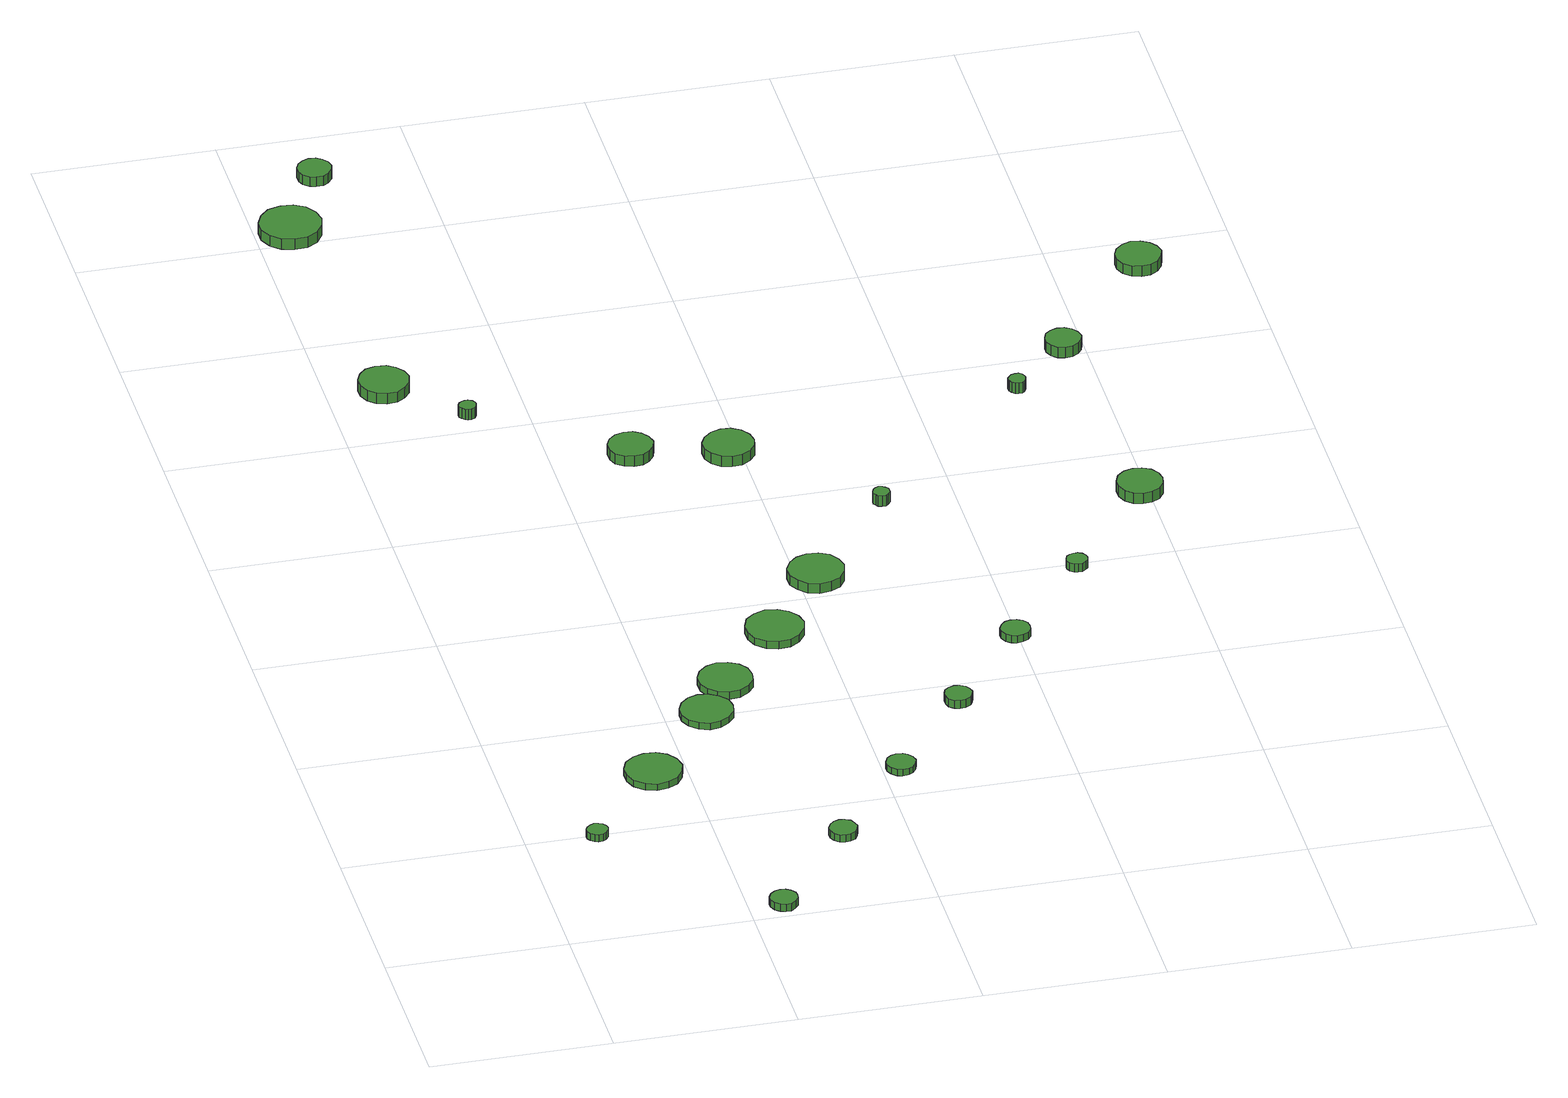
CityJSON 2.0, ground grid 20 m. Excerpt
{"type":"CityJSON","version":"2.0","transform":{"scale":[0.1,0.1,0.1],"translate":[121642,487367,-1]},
"CityObjects":{
"tree1":{"type":"SolitaryVegetationObject","attributes":{"function":"something"},"geometry":[{"type":"MultiSurface","lod":"1","boundaries":[[[0,1,2,3,4,5,6,7,8,9,10,11,12,13,14]],[[15,16,17,18,19,20,21,22,23,24,25,26,27,28,29]],[[0,29,28,1]],[[1,28,27,2]],[[2,27,26,3]],[[3,26,25,4]],[[4,25,24,5]],[[5,24,23,6]],[[6,23,22,7]],[[7,22,21,8]],[[8,21,20,9]],[[9,20,19,10]],[[10,19,18,11]],[[11,18,17,12]],[[12,17,16,13]],[[13,16,15,14]],[[14,15,29,0]]]}]},
"tree2":{"type":"SolitaryVegetationObject","attributes":{"function":"something"},"geometry":[{"type":"MultiSurface","lod":"1","boundaries":[[[30,31,32,33,34,35,36,37,38,39,40,41,42,43,44]],[[45,46,47,48,49,50,51,52,53,54,55,56,57,58,59]],[[30,59,58,31]],[[31,58,57,32]],[[32,57,56,33]],[[33,56,55,34]],[[34,55,54,35]],[[35,54,53,36]],[[36,53,52,37]],[[37,52,51,38]],[[38,51,50,39]],[[39,50,49,40]],[[40,49,48,41]],[[41,48,47,42]],[[42,47,46,43]],[[43,46,45,44]],[[44,45,59,30]]]}]},
"tree3":{"type":"SolitaryVegetationObject","attributes":{"function":"something"},"geometry":[{"type":"MultiSurface","lod":"1","boundaries":[[[60,61,62,63,64,65,66,67,68,69,70,71,72,73,74]],[[75,76,77,78,79,80,81,82,83,84,85,86,87,88,89]],[[60,89,88,61]],[[61,88,87,62]],[[62,87,86,63]],[[63,86,85,64]],[[64,85,84,65]],[[65,84,83,66]],[[66,83,82,67]],[[67,82,81,68]],[[68,81,80,69]],[[69,80,79,70]],[[70,79,78,71]],[[71,78,77,72]],[[72,77,76,73]],[[73,76,75,74]],[[74,75,89,60]]]}]},
"tree4":{"type":"SolitaryVegetationObject","attributes":{"function":"something"},"geometry":[{"type":"MultiSurface","lod":"1","boundaries":[[[90,91,92,93,94,95,96,97,98,99,100,101,102,103,104]],[[105,106,107,108,109,110,111,112,113,114,115,116,117,118,119]],[[90,119,118,91]],[[91,118,117,92]],[[92,117,116,93]],[[93,116,115,94]],[[94,115,114,95]],[[95,114,113,96]],[[96,113,112,97]],[[97,112,111,98]],[[98,111,110,99]],[[99,110,109,100]],[[100,109,108,101]],[[101,108,107,102]],[[102,107,106,103]],[[103,106,105,104]],[[104,105,119,90]]]}]},
"tree5":{"type":"SolitaryVegetationObject","attributes":{"function":"something"},"geometry":[{"type":"MultiSurface","lod":"1","boundaries":[[[120,121,122,123,124,125,126,127,128,129,130,131,132,133,134]],[[135,136,137,138,139,140,141,142,143,144,145,146,147,148,149]],[[120,149,148,121]],[[121,148,147,122]],[[122,147,146,123]],[[123,146,145,124]],[[124,145,144,125]],[[125,144,143,126]],[[126,143,142,127]],[[127,142,141,128]],[[128,141,140,129]],[[129,140,139,130]],[[130,139,138,131]],[[131,138,137,132]],[[132,137,136,133]],[[133,136,135,134]],[[134,135,149,120]]]}]},
"tree6":{"type":"SolitaryVegetationObject","attributes":{"function":"something"},"geometry":[{"type":"MultiSurface","lod":"1","boundaries":[[[150,151,152,153,154,155,156,157,158,159,160,161,162,163,164]],[[165,166,167,168,169,170,171,172,173,174,175,176,177,178,179]],[[150,179,178,151]],[[151,178,177,152]],[[152,177,176,153]],[[153,176,175,154]],[[154,175,174,155]],[[155,174,173,156]],[[156,173,172,157]],[[157,172,171,158]],[[158,171,170,159]],[[159,170,169,160]],[[160,169,168,161]],[[161,168,167,162]],[[162,167,166,163]],[[163,166,165,164]],[[164,165,179,150]]]}]},
"tree7":{"type":"SolitaryVegetationObject","attributes":{"function":"something"},"geometry":[{"type":"MultiSurface","lod":"1","boundaries":[[[180,181,182,183,184,185,186,187,188,189,190,191,192,193,194]],[[195,196,197,198,199,200,201,202,203,204,205,206,207,208,209]],[[180,209,208,181]],[[181,208,207,182]],[[182,207,206,183]],[[183,206,205,184]],[[184,205,204,185]],[[185,204,203,186]],[[186,203,202,187]],[[187,202,201,188]],[[188,201,200,189]],[[189,200,199,190]],[[190,199,198,191]],[[191,198,197,192]],[[192,197,196,193]],[[193,196,195,194]],[[194,195,209,180]]]}]},
"tree8":{"type":"SolitaryVegetationObject","attributes":{"function":"something"},"geometry":[{"type":"MultiSurface","lod":"1","boundaries":[[[210,211,212,213,214,215,216,217,218,219,220,221,222,223,224]],[[225,226,227,228,229,230,231,232,233,234,235,236,237,238,239]],[[210,239,238,211]],[[211,238,237,212]],[[212,237,236,213]],[[213,236,235,214]],[[214,235,234,215]],[[215,234,233,216]],[[216,233,232,217]],[[217,232,231,218]],[[218,231,230,219]],[[219,230,229,220]],[[220,229,228,221]],[[221,228,227,222]],[[222,227,226,223]],[[223,226,225,224]],[[224,225,239,210]]]}]},
"tree9":{"type":"SolitaryVegetationObject","attributes":{"function":"something"},"geometry":[{"type":"MultiSurface","lod":"1","boundaries":[[[240,241,242,243,244,245,246,247,248,249,250,251,252,253,254]],[[255,256,257,258,259,260,261,262,263,264,265,266,267,268,269]],[[240,269,268,241]],[[241,268,267,242]],[[242,267,266,243]],[[243,266,265,244]],[[244,265,264,245]],[[245,264,263,246]],[[246,263,262,247]],[[247,262,261,248]],[[248,261,260,249]],[[249,260,259,250]],[[250,259,258,251]],[[251,258,257,252]],[[252,257,256,253]],[[253,256,255,254]],[[254,255,269,240]]]}]},
"tree10":{"type":"SolitaryVegetationObject","attributes":{"function":"something"},"geometry":[{"type":"MultiSurface","lod":"1","boundaries":[[[270,271,272,273,274,275,276,277,278,279,280,281,282,283,284]],[[285,286,287,288,289,290,291,292,293,294,295,296,297,298,299]],[[270,299,298,271]],[[271,298,297,272]],[[272,297,296,273]],[[273,296,295,274]],[[274,295,294,275]],[[275,294,293,276]],[[276,293,292,277]],[[277,292,291,278]],[[278,291,290,279]],[[279,290,289,280]],[[280,289,288,281]],[[281,288,287,282]],[[282,287,286,283]],[[283,286,285,284]],[[284,285,299,270]]]}]},
"tree11":{"type":"SolitaryVegetationObject","attributes":{"function":"something"},"geometry":[{"type":"MultiSurface","lod":"1","boundaries":[[[300,301,302,303,304,305,306,307,308,309,310,311,312,313,314]],[[315,316,317,318,319,320,321,322,323,324,325,326,327,328,329]],[[300,329,328,301]],[[301,328,327,302]],[[302,327,326,303]],[[303,326,325,304]],[[304,325,324,305]],[[305,324,323,306]],[[306,323,322,307]],[[307,322,321,308]],[[308,321,320,309]],[[309,320,319,310]],[[310,319,318,311]],[[311,318,317,312]],[[312,317,316,313]],[[313,316,315,314]],[[314,315,329,300]]]}]},
"tree12":{"type":"SolitaryVegetationObject","attributes":{"function":"something"},"geometry":[{"type":"MultiSurface","lod":"1","boundaries":[[[330,331,332,333,334,335,336,337,338,339,340,341,342,343,344]],[[345,346,347,348,349,350,351,352,353,354,355,356,357,358,359]],[[330,359,358,331]],[[331,358,357,332]],[[332,357,356,333]],[[333,356,355,334]],[[334,355,354,335]],[[335,354,353,336]],[[336,353,352,337]],[[337,352,351,338]],[[338,351,350,339]],[[339,350,349,340]],[[340,349,348,341]],[[341,348,347,342]],[[342,347,346,343]],[[343,346,345,344]],[[344,345,359,330]]]}]},
"tree13":{"type":"SolitaryVegetationObject","attributes":{"function":"something"},"geometry":[{"type":"MultiSurface","lod":"1","boundaries":[[[360,361,362,363,364,365,366,367,368,369,370,371,372,373,374]],[[375,376,377,378,379,380,381,382,383,384,385,386,387,388,389]],[[360,389,388,361]],[[361,388,387,362]],[[362,387,386,363]],[[363,386,385,364]],[[364,385,384,365]],[[365,384,383,366]],[[366,383,382,367]],[[367,382,381,368]],[[368,381,380,369]],[[369,380,379,370]],[[370,379,378,371]],[[371,378,377,372]],[[372,377,376,373]],[[373,376,375,374]],[[374,375,389,360]]]}]},
"tree14":{"type":"SolitaryVegetationObject","attributes":{"function":"something"},"geometry":[{"type":"MultiSurface","lod":"1","boundaries":[[[390,391,392,393,394,395,396,397,398,399,400,401,402,403,404]],[[405,406,407,408,409,410,411,412,413,414,415,416,417,418,419]],[[390,419,418,391]],[[391,418,417,392]],[[392,417,416,393]],[[393,416,415,394]],[[394,415,414,395]],[[395,414,413,396]],[[396,413,412,397]],[[397,412,411,398]],[[398,411,410,399]],[[399,410,409,400]],[[400,409,408,401]],[[401,408,407,402]],[[402,407,406,403]],[[403,406,405,404]],[[404,405,419,390]]]}]},
"tree15":{"type":"SolitaryVegetationObject","attributes":{"function":"something"},"geometry":[{"type":"MultiSurface","lod":"1","boundaries":[[[420,421,422,423,424,425,426,427,428,429,430,431,432,433,434]],[[435,436,437,438,439,440,441,442,443,444,445,446,447,448,449]],[[420,449,448,421]],[[421,448,447,422]],[[422,447,446,423]],[[423,446,445,424]],[[424,445,444,425]],[[425,444,443,426]],[[426,443,442,427]],[[427,442,441,428]],[[428,441,440,429]],[[429,440,439,430]],[[430,439,438,431]],[[431,438,437,432]],[[432,437,436,433]],[[433,436,435,434]],[[434,435,449,420]]]}]},
"tree16":{"type":"SolitaryVegetationObject","attributes":{"function":"something"},"geometry":[{"type":"MultiSurface","lod":"1","boundaries":[[[450,451,452,453,454,455,456,457,458,459,460,461,462,463,464]],[[465,466,467,468,469,470,471,472,473,474,475,476,477,478,479]],[[450,479,478,451]],[[451,478,477,452]],[[452,477,476,453]],[[453,476,475,454]],[[454,475,474,455]],[[455,474,473,456]],[[456,473,472,457]],[[457,472,471,458]],[[458,471,470,459]],[[459,470,469,460]],[[460,469,468,461]],[[461,468,467,462]],[[462,467,466,463]],[[463,466,465,464]],[[464,465,479,450]]]}]},
"tree17":{"type":"SolitaryVegetationObject","attributes":{"function":"something"},"geometry":[{"type":"MultiSurface","lod":"1","boundaries":[[[480,481,482,483,484,485,486,487,488,489,490,491,492,493,494]],[[495,496,497,498,499,500,501,502,503,504,505,506,507,508,509]],[[480,509,508,481]],[[481,508,507,482]],[[482,507,506,483]],[[483,506,505,484]],[[484,505,504,485]],[[485,504,503,486]],[[486,503,502,487]],[[487,502,501,488]],[[488,501,500,489]],[[489,500,499,490]],[[490,499,498,491]],[[491,498,497,492]],[[492,497,496,493]],[[493,496,495,494]],[[494,495,509,480]]]}]},
"tree18":{"type":"SolitaryVegetationObject","attributes":{"function":"something"},"geometry":[{"type":"MultiSurface","lod":"1","boundaries":[[[510,511,512,513,514,515,516,517,518,519,520,521,522,523,524]],[[525,526,527,528,529,530,531,532,533,534,535,536,537,538,539]],[[510,539,538,511]],[[511,538,537,512]],[[512,537,536,513]],[[513,536,535,514]],[[514,535,534,515]],[[515,534,533,516]],[[516,533,532,517]],[[517,532,531,518]],[[518,531,530,519]],[[519,530,529,520]],[[520,529,528,521]],[[521,528,527,522]],[[522,527,526,523]],[[523,526,525,524]],[[524,525,539,510]]]}]},
"tree19":{"type":"SolitaryVegetationObject","attributes":{"function":"something"},"geometry":[{"type":"MultiSurface","lod":"1","boundaries":[[[540,541,542,543,544,545,546,547,548,549,550,551,552,553,554]],[[555,556,557,558,559,560,561,562,563,564,565,566,567,568,569]],[[540,569,568,541]],[[541,568,567,542]],[[542,567,566,543]],[[543,566,565,544]],[[544,565,564,545]],[[545,564,563,546]],[[546,563,562,547]],[[547,562,561,548]],[[548,561,560,549]],[[549,560,559,550]],[[550,559,558,551]],[[551,558,557,552]],[[552,557,556,553]],[[553,556,555,554]],[[554,555,569,540]]]}]},
"tree20":{"type":"SolitaryVegetationObject","attributes":{"function":"something"},"geometry":[{"type":"MultiSurface","lod":"1","boundaries":[[[570,571,572,573,574,575,576,577,578,579,580,581,582,583,584]],[[585,586,587,588,589,590,591,592,593,594,595,596,597,598,599]],[[570,599,598,571]],[[571,598,597,572]],[[572,597,596,573]],[[573,596,595,574]],[[574,595,594,575]],[[575,594,593,576]],[[576,593,592,577]],[[577,592,591,578]],[[578,591,590,579]],[[579,590,589,580]],[[580,589,588,581]],[[581,588,587,582]],[[582,587,586,583]],[[583,586,585,584]],[[584,585,599,570]]]}]},
"tree21":{"type":"SolitaryVegetationObject","attributes":{"function":"something"},"geometry":[{"type":"MultiSurface","lod":"1","boundaries":[[[600,601,602,603,604,605,606,607,608,609,610,611,612,613,614]],[[615,616,617,618,619,620,621,622,623,624,625,626,627,628,629]],[[600,629,628,601]],[[601,628,627,602]],[[602,627,626,603]],[[603,626,625,604]],[[604,625,624,605]],[[605,624,623,606]],[[606,623,622,607]],[[607,622,621,608]],[[608,621,620,609]],[[609,620,619,610]],[[610,619,618,611]],[[611,618,617,612]],[[612,617,616,613]],[[613,616,615,614]],[[614,615,629,600]]]}]},
"tree22":{"type":"SolitaryVegetationObject","attributes":{"function":"something"},"geometry":[{"type":"MultiSurface","lod":"1","boundaries":[[[630,631,632,633,634,635,636,637,638,639,640,641,642,643,644]],[[645,646,647,648,649,650,651,652,653,654,655,656,657,658,659]],[[630,659,658,631]],[[631,658,657,632]],[[632,657,656,633]],[[633,656,655,634]],[[634,655,654,635]],[[635,654,653,636]],[[636,653,652,637]],[[637,652,651,638]],[[638,651,650,639]],[[639,650,649,640]],[[640,649,648,641]],[[641,648,647,642]],[[642,647,646,643]],[[643,646,645,644]],[[644,645,659,630]]]}]},
"tree23":{"type":"SolitaryVegetationObject","attributes":{"function":"something"},"geometry":[{"type":"MultiSurface","lod":"1","boundaries":[[[660,661,662,663,664,665,666,667,668,669,670,671,672,673,674]],[[675,676,677,678,679,680,681,682,683,684,685,686,687,688,689]],[[660,689,688,661]],[[661,688,687,662]],[[662,687,686,663]],[[663,686,685,664]],[[664,685,684,665]],[[665,684,683,666]],[[666,683,682,667]],[[667,682,681,668]],[[668,681,680,669]],[[669,680,679,670]],[[670,679,678,671]],[[671,678,677,672]],[[672,677,676,673]],[[673,676,675,674]],[[674,675,689,660]]]}]}
},
"vertices":[
[89,198,18],[88,202,18],[85,206,18],[81,208,18],[76,209,18],[72,207,18],[68,204,18],[66,200,18],[66,195,18],[68,191,18],[72,188,18],[76,186,18],[81,187,18],[85,189,18],[88,193,18],[88,193,9],[85,189,9],[81,187,9],[76,186,9],[72,188,9],[68,191,9],[66,195,9],[66,200,9],[68,204,9],[72,207,9],[76,209,9],[81,208,9],[85,206,9],[88,202,9],[89,198,9],
[253,24,17],[252,30,17],[248,35,17],[243,38,17],[237,39,17],[231,37,17],[226,33,17],[223,27,17],[223,21,17],[226,15,17],[231,11,17],[237,9,17],[243,9,17],[248,13,17],[252,18,17],[252,18,8],[248,13,8],[243,9,8],[237,9,8],[231,11,8],[226,15,8],[223,21,8],[223,27,8],[226,33,8],[231,37,8],[237,39,8],[243,38,8],[248,35,8],[252,30,8],[253,24,8],
[194,299,18],[191,312,18],[183,323,18],[172,329,18],[159,330,18],[147,326,18],[137,318,18],[132,306,18],[132,293,18],[137,281,18],[147,272,18],[159,268,18],[172,270,18],[183,276,18],[191,287,18],[191,287,10],[183,276,10],[172,270,10],[159,268,10],[147,272,10],[137,281,10],[132,293,10],[132,306,10],[137,318,10],[147,326,10],[159,330,10],[172,329,10],[183,323,10],[191,312,10],[194,299,10],
[273,400,18],[271,412,18],[263,421,18],[253,427,18],[241,429,18],[230,425,18],[221,417,18],[216,406,18],[216,394,18],[221,383,18],[230,375,18],[241,371,18],[253,373,18],[263,379,18],[271,388,18],[271,388,10],[263,379,10],[253,373,10],[241,371,10],[230,375,10],[221,383,10],[216,394,10],[216,406,10],[221,417,10],[230,425,10],[241,429,10],[253,427,10],[263,421,10],[271,412,10],[273,400,10],
[346,140,18],[344,146,18],[341,152,18],[335,155,18],[329,156,18],[323,154,18],[318,149,18],[315,143,18],[315,137,18],[318,131,18],[323,127,18],[329,125,18],[335,126,18],[341,129,18],[344,134,18],[344,134,9],[341,129,9],[335,126,9],[329,125,9],[323,127,9],[318,131,9],[315,137,9],[315,143,9],[318,149,9],[323,154,9],[329,156,9],[335,155,9],[341,152,9],[344,146,9],[346,140,9],
[89,1096,25],[86,1107,25],[79,1116,25],[70,1122,25],[58,1123,25],[47,1120,25],[39,1112,25],[34,1101,25],[34,1090,25],[39,1079,25],[47,1072,25],[58,1068,25],[70,1069,25],[79,1075,25],[86,1084,25],[86,1084,12],[79,1075,12],[70,1069,12],[58,1068,12],[47,1072,12],[39,1079,12],[34,1090,12],[34,1101,12],[39,1112,12],[47,1120,12],[58,1123,12],[70,1122,12],[79,1116,12],[86,1107,12],[89,1096,12],
[307,455,18],[305,467,18],[298,477,18],[287,483,18],[275,485,18],[263,481,18],[254,473,18],[249,462,18],[249,449,18],[254,438,18],[263,430,18],[275,426,18],[287,427,18],[298,434,18],[305,443,18],[305,443,9],[298,434,9],[287,427,9],[275,426,9],[263,430,9],[254,438,9],[249,449,9],[249,462,9],[254,473,9],[263,481,9],[275,485,9],[287,483,9],[298,477,9],[305,467,9],[307,455,9],
[145,1027,25],[144,1031,25],[142,1034,25],[138,1036,25],[134,1036,25],[131,1035,25],[128,1033,25],[126,1029,25],[126,1025,25],[128,1022,25],[131,1019,25],[134,1018,25],[138,1018,25],[142,1020,25],[144,1023,25],[144,1023,12],[142,1020,12],[138,1018,12],[134,1018,12],[131,1019,12],[128,1022,12],[126,1025,12],[126,1029,12],[128,1033,12],[131,1035,12],[134,1036,12],[138,1036,12],[142,1034,12],[144,1031,12],[145,1027,12],
[71,1418,25],[68,1432,25],[60,1444,25],[48,1451,25],[34,1452,25],[20,1448,25],[10,1438,25],[4,1425,25],[4,1411,25],[10,1398,25],[20,1389,25],[34,1385,25],[48,1386,25],[60,1393,25],[68,1405,25],[68,1405,12],[60,1393,12],[48,1386,12],[34,1385,12],[20,1389,12],[10,1398,12],[4,1411,12],[4,1425,12],[10,1438,12],[20,1448,12],[34,1452,12],[48,1451,12],[60,1444,12],[68,1432,12],[71,1418,12],
[436,253,17],[434,260,17],[430,265,17],[425,268,17],[418,269,17],[412,267,17],[407,263,17],[404,256,17],[404,250,17],[407,244,17],[412,239,17],[418,237,17],[425,238,17],[430,241,17],[434,247,17],[434,247,9],[430,241,9],[425,238,9],[418,237,9],[412,239,9],[407,244,9],[404,250,9],[404,256,9],[407,263,9],[412,267,9],[418,269,9],[425,268,9],[430,265,9],[434,260,9],[436,253,9],
[384,542,18],[381,555,18],[373,565,18],[362,572,18],[349,574,18],[336,569,18],[326,561,18],[321,548,18],[321,535,18],[326,523,18],[336,514,18],[349,510,18],[362,511,18],[373,518,18],[381,529,18],[381,529,9],[373,518,9],[362,511,9],[349,510,9],[336,514,9],[326,523,9],[321,535,9],[321,548,9],[326,561,9],[336,569,9],[349,574,9],[362,572,9],[373,565,9],[381,555,9],[384,542,9],
[106,1518,24],[104,1526,24],[99,1532,24],[93,1536,24],[85,1537,24],[78,1534,24],[72,1529,24],[69,1522,24],[69,1514,24],[72,1507,24],[78,1502,24],[85,1500,24],[93,1500,24],[99,1504,24],[104,1511,24],[104,1511,12],[99,1504,12],[93,1500,12],[85,1500,12],[78,1502,12],[72,1507,12],[69,1514,12],[69,1522,12],[72,1529,12],[78,1534,12],[85,1537,12],[93,1536,12],[99,1532,12],[104,1526,12],[106,1518,12],
[310,914,24],[307,924,24],[301,932,24],[293,937,24],[283,938,24],[273,935,24],[265,928,24],[261,919,24],[261,909,24],[265,899,24],[273,893,24],[283,890,24],[293,891,24],[301,896,24],[307,904,24],[307,904,11],[301,896,11],[293,891,11],[283,890,11],[273,893,11],[265,899,11],[261,909,11],[261,919,11],[265,928,11],[273,935,11],[283,938,11],[293,937,11],[301,932,11],[307,924,11],[310,914,11],
[450,636,21],[447,648,21],[440,659,21],[429,665,21],[416,666,21],[404,662,21],[395,654,21],[389,642,21],[389,629,21],[395,618,21],[404,609,21],[416,605,21],[429,607,21],[440,613,21],[447,623,21],[447,623,9],[440,613,9],[429,607,9],[416,605,9],[404,609,9],[395,618,9],[389,629,9],[389,642,9],[395,654,9],[404,662,9],[416,666,9],[429,665,9],[440,659,9],[447,648,9],[450,636,9],
[525,368,18],[523,374,18],[520,379,18],[514,382,18],[508,383,18],[502,381,18],[497,377,18],[495,371,18],[495,365,18],[497,359,18],[502,355,18],[508,353,18],[514,354,18],[520,357,18],[523,362,18],[523,362,8],[520,357,8],[514,354,8],[508,353,8],[502,355,8],[497,359,8],[495,365,8],[495,371,8],[497,377,8],[502,381,8],[508,383,8],[514,382,8],[520,379,8],[523,374,8],[525,368,8],
[414,894,23],[412,905,23],[405,915,23],[395,921,23],[384,922,23],[373,918,23],[364,910,23],[359,900,23],[359,888,23],[364,878,23],[373,870,23],[384,867,23],[395,868,23],[405,874,23],[412,883,23],[412,883,10],[405,874,10],[395,868,10],[384,867,10],[373,870,10],[364,878,10],[359,888,10],[359,900,10],[364,910,10],[373,918,10],[384,922,10],[395,921,10],[405,915,10],[412,905,10],[414,894,10],
[614,480,17],[613,487,17],[609,492,17],[603,495,17],[596,496,17],[590,494,17],[585,489,17],[582,483,17],[582,477,17],[585,470,17],[590,466,17],[596,464,17],[603,465,17],[609,468,17],[613,473,17],[613,473,8],[609,468,8],[603,465,8],[596,464,8],[590,466,8],[585,470,8],[582,477,8],[582,483,8],[585,489,8],[590,494,8],[596,496,8],[603,495,8],[609,492,8],[613,487,8],[614,480,8],
[530,765,22],[530,769,22],[527,772,22],[524,774,22],[520,775,22],[516,773,22],[514,771,22],[512,767,22],[512,763,22],[514,760,22],[516,757,22],[520,756,22],[524,756,22],[527,758,22],[530,762,22],[530,762,9],[527,758,9],[524,756,9],[520,756,9],[516,757,9],[514,760,9],[512,763,9],[512,767,9],[514,771,9],[516,773,9],[520,775,9],[524,774,9],[527,772,9],[530,769,9],[530,765,9],
[704,595,18],[703,600,18],[700,604,18],[696,606,18],[691,606,18],[687,605,18],[683,602,18],[681,597,18],[681,593,18],[683,588,18],[687,585,18],[691,584,18],[696,584,18],[700,587,18],[703,590,18],[703,590,8],[700,587,8],[696,584,8],[691,584,8],[687,585,8],[683,588,8],[681,593,8],[681,597,8],[683,602,8],[687,605,8],[691,606,8],[696,606,8],[700,604,8],[703,600,8],[704,595,8],
[719,937,29],[718,940,29],[716,944,29],[713,946,29],[709,946,29],[705,945,29],[702,942,29],[700,939,29],[700,934,29],[702,931,29],[705,928,29],[709,927,29],[713,927,29],[716,929,29],[718,933,29],[718,933,16],[716,929,16],[713,927,16],[709,927,16],[705,928,16],[702,931,16],[700,934,16],[700,939,16],[702,942,16],[705,945,16],[709,946,16],[713,946,16],[716,944,16],[718,940,16],[719,937,16],
[815,719,24],[813,729,24],[807,738,24],[798,743,24],[788,744,24],[778,741,24],[770,734,24],[766,724,24],[766,714,24],[770,704,24],[778,697,24],[788,694,24],[798,695,24],[807,700,24],[813,709,24],[813,709,11],[807,700,11],[798,695,11],[788,694,11],[778,697,11],[770,704,11],[766,714,11],[766,724,11],[770,734,11],[778,741,11],[788,744,11],[798,743,11],[807,738,11],[813,729,11],[815,719,11],
[796,1007,26],[794,1015,26],[789,1022,26],[782,1026,26],[774,1027,26],[766,1024,26],[760,1019,26],[757,1011,26],[757,1003,26],[760,996,26],[766,990,26],[774,988,26],[782,989,26],[789,993,26],[794,999,26],[794,999,13],[789,993,13],[782,989,13],[774,988,13],[766,990,13],[760,996,13],[757,1003,13],[757,1011,13],[760,1019,13],[766,1024,13],[774,1027,13],[782,1026,13],[789,1022,13],[794,1015,13],[796,1007,13],
[919,1157,21],[916,1167,21],[910,1175,21],[901,1180,21],[891,1182,21],[881,1178,21],[873,1171,21],[869,1162,21],[869,1152,21],[873,1142,21],[881,1135,21],[891,1132,21],[901,1133,21],[910,1138,21],[916,1147,21],[916,1147,8],[910,1138,8],[901,1133,8],[891,1132,8],[881,1135,8],[873,1142,8],[869,1152,8],[869,1162,8],[873,1171,8],[881,1178,8],[891,1182,8],[901,1180,8],[910,1175,8],[916,1167,8],[919,1157,8]
]}
